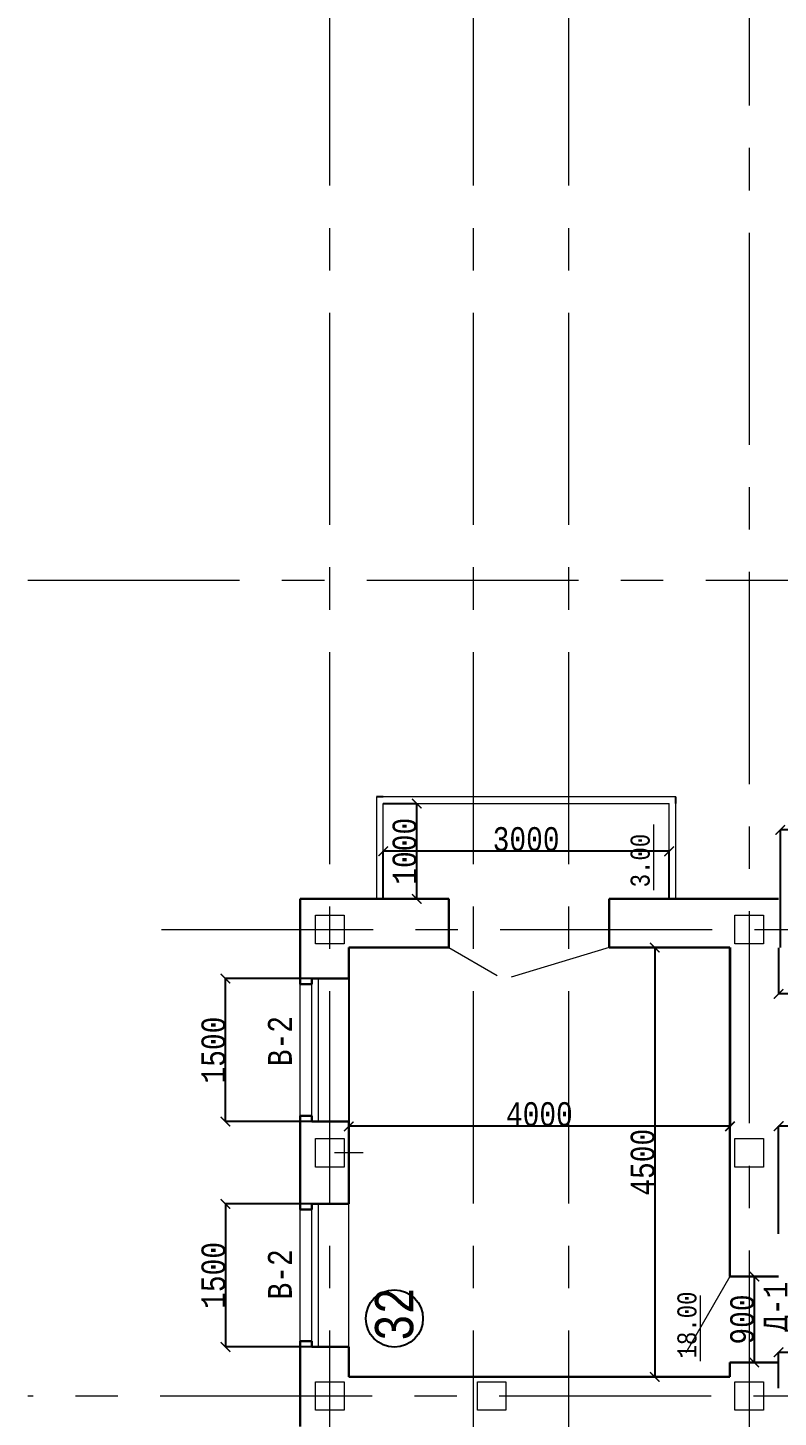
# Model space of a CAD drawing. Header units: millimetres. Extents: x -689206 to 4969298, y -1019800 to 703299.
# Drawn here: x -419859 to -411986, y -425426 to -410862 of the extents above; entities that cross this region are included whole.
import ezdxf

# ---------------------------------------------------------------- set-up
doc = ezdxf.new("R2010")
doc.units = ezdxf.units.MM
doc.linetypes.add('осеваяX2', pattern=[101.6, 63.5, -12.7, 12.7, -12.7])
for name, color, linetype, lineweight in [('б', 231, 'Continuous', 30), ('ОКНА', 250, 'Continuous', 20), ('ПЕРЕГОРОДКИ', 252, 'Continuous', 9), ('РАЗМЕРЫ', 7, 'Continuous', 9), ('стены', 7, 'Continuous', 20)]:
    doc.layers.add(name, color=color, linetype=linetype, lineweight=lineweight)
doc.layers.add('четотам', color=7, linetype='Continuous')
doc.styles.add('Аннотативный', font='isocteur.ttf', dxfattribs={"width": 0.7, "height": 250})
doc.dimstyles.new('Аннотативный', dxfattribs={"dimscale": 0, "dimtxt": 250, "dimasz": 100, "dimexe": 1.25, "dimexo": 0.625, "dimtad": 1, "dimdec": 0, "dimtxsty": 'Аннотативный', "dimblk": 'ARCHTICK', "dimcen": 2.5, "dimadec": 0, "dimazin": 0, "dimtfac": 1, "dimtdec": 0, "dimtmove": 0, "dimatfit": 3, "dimfxl": 1, "dimarcsym": 0})

# ---------------------------------------------------------------- blocks, each defined once
blk = doc.blocks.new('_ArchTick')
at = {"color": 0, "linetype": 'ByBlock', "const_width": 0.15}
blk.add_lwpolyline([(-0.5, -0.5), (0.5, 0.5)], dxfattribs=at)
blk = doc.blocks.new('*D3801')
at = {"layer": 'Defpoints', "color": 0, "lineweight": 30, "transparency": 16777216}
for p in [(-416492, -420504), (-412492, -420504), (-416492, -422377)]:
    blk.add_point(p, dxfattribs=at)
at = {"layer": 'стены', "color": 0, "lineweight": -2, "transparency": 16777216}
for p, q in [((-416492, -420504), (-416492, -422378)), ((-412492, -420504), (-412492, -422378)), ((-412492, -422377), (-416492, -422377))]:
    blk.add_line(p, q, dxfattribs=at)
at = {"layer": 'стены', "color": 0, "lineweight": -2, "transparency": 16777216, "xscale": 100, "yscale": 100, "zscale": 100, "rotation": 180}
blk.add_blockref('_ArchTick', (-416492, -422377), dxfattribs=at)
at = {"layer": 'стены', "color": 0, "lineweight": -2, "transparency": 16777216, "xscale": 100, "yscale": 100, "zscale": 100}
blk.add_blockref('_ArchTick', (-412492, -422377), dxfattribs=at)
at = {"layer": 'стены', "color": 0, "lineweight": 5, "transparency": 16777216, "insert": (-414492, -422251), "char_height": 250, "attachment_point": 5, "style": 'Аннотативный'}
blk.add_mtext('4000', dxfattribs=at)
blk = doc.blocks.new('*D3802')
at = {"layer": 'Defpoints', "color": 0, "lineweight": 30, "transparency": 16777216}
for p in [(-411982, -422375), (-411982, -423504), (-406218, -423504)]:
    blk.add_point(p, dxfattribs=at)
at = {"layer": 'стены', "color": 0, "lineweight": -2, "transparency": 16777216}
for p, q in [((-411982, -423503), (-411982, -422374)), ((-406218, -422375), (-411982, -422375)), ((-406218, -423503), (-406218, -422374))]:
    blk.add_line(p, q, dxfattribs=at)
at = {"layer": 'стены', "color": 0, "lineweight": -2, "transparency": 16777216, "xscale": 100, "yscale": 100, "zscale": 100}
for p, rotation in [((-411982, -422375), 180.0000000000011), ((-406218, -422375), 1.119104808822158e-12)]:
    blk.add_blockref('_ArchTick', p, dxfattribs=dict(at, rotation=rotation))
at = {"layer": 'стены', "color": 0, "lineweight": 5, "transparency": 16777216, "insert": (-409100, -422250), "char_height": 250, "attachment_point": 5, "style": 'Аннотативный'}
blk.add_mtext('5765', dxfattribs=at)
blk = doc.blocks.new('*D3833')
at = {"layer": 'Defpoints', "color": 0, "lineweight": 30, "transparency": 16777216}
for p in [(-412237, -423952), (-412237, -424852), (-412237, -424852)]:
    blk.add_point(p, dxfattribs=at)
at = {"layer": 'стены', "color": 0, "lineweight": -2, "transparency": 16777216}
for p, q in [((-412238, -423952), (-412239, -423952)), ((-412237, -423952), (-412237, -424852)), ((-412238, -424852), (-412239, -424852))]:
    blk.add_line(p, q, dxfattribs=at)
at = {"layer": 'стены', "color": 0, "lineweight": -2, "transparency": 16777216, "xscale": 100, "yscale": 100, "zscale": 100}
for p, rotation in [((-412237, -423952), 90), ((-412237, -424852), 270)]:
    blk.add_blockref('_ArchTick', p, dxfattribs=dict(at, rotation=rotation))
at = {"layer": 'стены', "color": 0, "lineweight": 5, "transparency": 16777216, "insert": (-412363, -424402), "char_height": 250, "attachment_point": 5, "rotation": 90, "style": 'Аннотативный'}
blk.add_mtext('900', dxfattribs=at)
blk = doc.blocks.new('*D3826')
at = {"layer": 'Defpoints', "color": 0, "linetype": 'ByBlock', "lineweight": 30, "transparency": 16777216}
for p in [(-416131, -418994), (-415779, -418994), (-416131, -419994)]:
    blk.add_point(p, dxfattribs=at)
at = {"layer": 'б', "color": 0, "linetype": 'ByBlock', "lineweight": -2, "transparency": 16777216}
for p, q in [((-416131, -418994), (-415778, -418994)), ((-415779, -419994), (-415779, -418994)), ((-416131, -419994), (-415778, -419994))]:
    blk.add_line(p, q, dxfattribs=at)
at = {"layer": 'б', "color": 0, "linetype": 'ByBlock', "lineweight": -2, "transparency": 16777216, "xscale": 100, "yscale": 100, "zscale": 100}
for p, rotation in [((-415779, -418994), 90), ((-415779, -419994), 270)]:
    blk.add_blockref('_ArchTick', p, dxfattribs=dict(at, rotation=rotation))
at = {"layer": 'б', "color": 0, "linetype": 'ByBlock', "lineweight": 25, "transparency": 16777216, "insert": (-415905, -419494), "char_height": 250, "attachment_point": 5, "rotation": 90, "style": 'Аннотативный'}
blk.add_mtext('1000', dxfattribs=at)
blk = doc.blocks.new('*D3827')
at = {"layer": 'Defpoints', "color": 0, "linetype": 'ByBlock', "lineweight": 30, "transparency": 16777216}
for p in [(-416131, -419494), (-416131, -419994), (-413131, -419994)]:
    blk.add_point(p, dxfattribs=at)
at = {"layer": 'б', "color": 0, "linetype": 'ByBlock', "lineweight": -2, "transparency": 16777216}
for p, q in [((-416131, -419993), (-416131, -419493)), ((-413131, -419494), (-416131, -419494)), ((-413131, -419993), (-413131, -419493))]:
    blk.add_line(p, q, dxfattribs=at)
at = {"layer": 'б', "color": 0, "linetype": 'ByBlock', "lineweight": -2, "transparency": 16777216, "xscale": 100, "yscale": 100, "zscale": 100, "rotation": 180}
blk.add_blockref('_ArchTick', (-416131, -419494), dxfattribs=at)
at = {"layer": 'б', "color": 0, "linetype": 'ByBlock', "lineweight": -2, "transparency": 16777216, "xscale": 100, "yscale": 100, "zscale": 100}
blk.add_blockref('_ArchTick', (-413131, -419494), dxfattribs=at)
at = {"layer": 'б', "color": 0, "linetype": 'ByBlock', "lineweight": 5, "transparency": 16777216, "insert": (-414631, -419368), "char_height": 250, "attachment_point": 5, "style": 'Аннотативный'}
blk.add_mtext('3000', dxfattribs=at)
blk = doc.blocks.new('*D3889')
at = {"layer": 'Defpoints', "color": 0, "linetype": 'ByBlock', "lineweight": 30, "transparency": 16777216}
for p in [(-416492, -423190), (-417785, -424690), (-416492, -424690)]:
    blk.add_point(p, dxfattribs=at)
at = {"layer": 'ПЕРЕГОРОДКИ', "color": 0, "linetype": 'ByBlock', "lineweight": -2, "transparency": 16777216}
for p, q in [((-416493, -423190), (-417786, -423190)), ((-417785, -423190), (-417785, -424690)), ((-416493, -424690), (-417786, -424690))]:
    blk.add_line(p, q, dxfattribs=at)
at = {"layer": 'ПЕРЕГОРОДКИ', "color": 0, "linetype": 'ByBlock', "lineweight": -2, "transparency": 16777216, "xscale": 100, "yscale": 100, "zscale": 100}
for p, rotation in [((-417785, -423190), 90), ((-417785, -424690), 270)]:
    blk.add_blockref('_ArchTick', p, dxfattribs=dict(at, rotation=rotation))
at = {"layer": 'ПЕРЕГОРОДКИ', "color": 0, "linetype": 'ByBlock', "lineweight": 5, "transparency": 16777216, "insert": (-417910, -423940), "char_height": 250, "attachment_point": 5, "rotation": 90, "style": 'Аннотативный'}
blk.add_mtext('1500', dxfattribs=at)
blk = doc.blocks.new('*D3890')
at = {"layer": 'Defpoints', "color": 0, "linetype": 'ByBlock', "lineweight": 30, "transparency": 16777216}
for p in [(-417785, -420828), (-416490, -420828), (-416492, -422328)]:
    blk.add_point(p, dxfattribs=at)
at = {"layer": 'ПЕРЕГОРОДКИ', "color": 0, "linetype": 'ByBlock', "lineweight": -2, "transparency": 16777216}
for p, q in [((-416491, -420828), (-417786, -420828)), ((-417785, -422328), (-417785, -420828)), ((-416493, -422328), (-417786, -422328))]:
    blk.add_line(p, q, dxfattribs=at)
at = {"layer": 'ПЕРЕГОРОДКИ', "color": 0, "linetype": 'ByBlock', "lineweight": -2, "transparency": 16777216, "xscale": 100, "yscale": 100, "zscale": 100}
for p, rotation in [((-417785, -420828), 90), ((-417785, -422328), 270)]:
    blk.add_blockref('_ArchTick', p, dxfattribs=dict(at, rotation=rotation))
at = {"layer": 'ПЕРЕГОРОДКИ', "color": 0, "linetype": 'ByBlock', "lineweight": 5, "transparency": 16777216, "insert": (-417910, -421578), "char_height": 250, "attachment_point": 5, "rotation": 90, "style": 'Аннотативный'}
blk.add_mtext('1500', dxfattribs=at)
blk = doc.blocks.new('*D3891')
at = {"layer": 'Defpoints', "color": 0, "linetype": 'ByBlock', "lineweight": 30, "transparency": 16777216}
for p in [(-411964, -419270), (-411964, -420504), (-409864, -420504)]:
    blk.add_point(p, dxfattribs=at)
at = {"layer": 'ПЕРЕГОРОДКИ', "color": 0, "linetype": 'ByBlock', "lineweight": -2, "transparency": 16777216}
for p, q in [((-411964, -420503), (-411964, -419269)), ((-409864, -419270), (-411964, -419270)), ((-409864, -420503), (-409864, -419269))]:
    blk.add_line(p, q, dxfattribs=at)
at = {"layer": 'ПЕРЕГОРОДКИ', "color": 0, "linetype": 'ByBlock', "lineweight": -2, "transparency": 16777216, "xscale": 100, "yscale": 100, "zscale": 100, "rotation": 180}
blk.add_blockref('_ArchTick', (-411964, -419270), dxfattribs=at)
at = {"layer": 'ПЕРЕГОРОДКИ', "color": 0, "linetype": 'ByBlock', "lineweight": -2, "transparency": 16777216, "xscale": 100, "yscale": 100, "zscale": 100}
blk.add_blockref('_ArchTick', (-409864, -419270), dxfattribs=at)
at = {"layer": 'ПЕРЕГОРОДКИ', "color": 0, "linetype": 'ByBlock', "lineweight": 5, "transparency": 16777216, "insert": (-410914, -419144), "char_height": 250, "attachment_point": 5, "style": 'Аннотативный'}
blk.add_mtext('2100', dxfattribs=at)
blk = doc.blocks.new('*D3922')
at = {"layer": 'Defpoints', "color": 0, "linetype": 'ByBlock', "lineweight": 30, "transparency": 16777216}
for p in [(-412492, -420504), (-413282, -425004), (-412492, -425004)]:
    blk.add_point(p, dxfattribs=at)
at = {"layer": 'РАЗМЕРЫ', "color": 0, "linetype": 'ByBlock', "lineweight": -2, "transparency": 16777216}
for p, q in [((-412493, -420504), (-413283, -420504)), ((-413282, -420504), (-413282, -425004)), ((-412493, -425004), (-413283, -425004))]:
    blk.add_line(p, q, dxfattribs=at)
at = {"layer": 'РАЗМЕРЫ', "color": 0, "linetype": 'ByBlock', "lineweight": -2, "transparency": 16777216, "xscale": 100, "yscale": 100, "zscale": 100}
for p, rotation in [((-413282, -420504), 90), ((-413282, -425004), 270)]:
    blk.add_blockref('_ArchTick', p, dxfattribs=dict(at, rotation=rotation))
at = {"layer": 'РАЗМЕРЫ', "color": 0, "linetype": 'ByBlock', "lineweight": 5, "transparency": 16777216, "insert": (-413407, -422754), "char_height": 250, "attachment_point": 5, "rotation": 90, "style": 'Аннотативный'}
blk.add_mtext('4500', dxfattribs=at)
blk = doc.blocks.new('*D3968')
at = {"layer": 'Defpoints', "color": 0, "linetype": 'ByBlock', "lineweight": 30, "transparency": 16777216}
for p in [(-411982, -420504), (-409734, -420504), (-411982, -420989)]:
    blk.add_point(p, dxfattribs=at)
at = {"layer": 'РАЗМЕРЫ', "color": 0, "linetype": 'ByBlock', "lineweight": -2, "transparency": 16777216}
for p, q in [((-411982, -420505), (-411982, -420990)), ((-409734, -420505), (-409734, -420990)), ((-409734, -420989), (-411982, -420989))]:
    blk.add_line(p, q, dxfattribs=at)
at = {"layer": 'РАЗМЕРЫ', "color": 0, "linetype": 'ByBlock', "lineweight": -2, "transparency": 16777216, "xscale": 100, "yscale": 100, "zscale": 100, "rotation": 180}
blk.add_blockref('_ArchTick', (-411982, -420989), dxfattribs=at)
at = {"layer": 'РАЗМЕРЫ', "color": 0, "linetype": 'ByBlock', "lineweight": -2, "transparency": 16777216, "xscale": 100, "yscale": 100, "zscale": 100}
blk.add_blockref('_ArchTick', (-409734, -420989), dxfattribs=at)
at = {"layer": 'РАЗМЕРЫ', "color": 0, "linetype": 'ByBlock', "lineweight": 5, "transparency": 16777216, "insert": (-410858, -420863), "char_height": 250, "attachment_point": 5, "style": 'Аннотативный'}
blk.add_mtext('2250', dxfattribs=at)
blk = doc.blocks.new('*D3971')
at = {"layer": 'Defpoints', "color": 0, "linetype": 'ByBlock', "lineweight": 30, "transparency": 16777216}
for p in [(-407653, -424746), (-411982, -425124), (-407653, -425161)]:
    blk.add_point(p, dxfattribs=at)
at = {"layer": 'РАЗМЕРЫ', "color": 0, "linetype": 'ByBlock', "lineweight": -2, "transparency": 16777216}
for p, q in [((-411982, -425123), (-411982, -424745)), ((-411982, -424746), (-407653, -424746)), ((-407653, -425161), (-407653, -424745))]:
    blk.add_line(p, q, dxfattribs=at)
at = {"layer": 'РАЗМЕРЫ', "color": 0, "linetype": 'ByBlock', "lineweight": -2, "transparency": 16777216, "xscale": 100, "yscale": 100, "zscale": 100, "rotation": 180}
blk.add_blockref('_ArchTick', (-411982, -424746), dxfattribs=at)
at = {"layer": 'РАЗМЕРЫ', "color": 0, "linetype": 'ByBlock', "lineweight": -2, "transparency": 16777216, "xscale": 100, "yscale": 100, "zscale": 100}
blk.add_blockref('_ArchTick', (-407653, -424746), dxfattribs=at)
at = {"layer": 'РАЗМЕРЫ', "color": 0, "linetype": 'ByBlock', "lineweight": 5, "transparency": 16777216, "insert": (-409818, -424620), "char_height": 250, "attachment_point": 5, "style": 'Аннотативный'}
blk.add_mtext('4330', dxfattribs=at)

msp = doc.modelspace()

# ---------------------------------------------------------------- linework, layer by layer
at = {"layer": 'б', "color": 18, "linetype": 'ByBlock', "lineweight": 25, "true_color": 0x000000}
for p, q in [((-416131.4, -418923.8), (-416201.4, -418923.8)), ((-413061.4, -418993.8), (-413061.4, -418923.8))]:
    msp.add_line(p, q, dxfattribs=at)
at = {"layer": 'б', "color": 18, "linetype": 'ByBlock', "lineweight": 9, "true_color": 0x000000}
for p, q in [((-416201.4, -418923.8), (-416201.4, -419993.8)), ((-413061.4, -418923.8), (-416131.4, -418923.8)), ((-416131.4, -419993.8), (-416131.4, -418993.8)), ((-416131.4, -418993.8), (-413131.4, -418993.8)), ((-413131.4, -419993.8), (-413131.4, -418993.8)), ((-413061.4, -419993.8), (-413061.4, -418993.8)), ((-415441.3, -420503.8), (-414934.1, -420796.6)), ((-413761.3, -420503.8), (-414787.7, -420813.4))]:
    msp.add_line(p, q, dxfattribs=at)
at = {"layer": 'б', "color": 18, "linetype": 'ByBlock', "lineweight": 30, "true_color": 0x000000}
for p, q in [((-415441.3, -420503.8), (-415441.3, -419993.8)), ((-413761.3, -420503.8), (-413761.3, -419993.8))]:
    msp.add_line(p, q, dxfattribs=at)
at = {"layer": 'ОКНА', "lineweight": 5}
for p, q in [((-416880.4, -422267.8), (-416880.4, -420887.8)), ((-416810.4, -422327.8), (-416810.4, -420827.8)), ((-416810.4, -424689.9), (-416810.4, -423189.9)), ((-416880.4, -424629.9), (-416880.4, -423249.9))]:
    msp.add_line(p, q, dxfattribs=at)
at = {"layer": 'РАЗМЕРЫ', "linetype": 'осеваяX2', "lineweight": 5, "ltscale": 35}
for p, q in [((-416691.8, -465856.6), (-416690.7, -398653.9)), ((-412292.4, -398786.6), (-412292.4, -465856.6)), ((-370018.1, -425203.9), (-419859.4, -425203.9))]:
    msp.add_line(p, q, dxfattribs=at)
at = {"layer": 'РАЗМЕРЫ'}
for p, q in [((-413291.9, -419901.5), (-413291.9, -419212.2)), ((-416492.4, -422327.8), (-416492.4, -420827.8)), ((-416492.4, -424689.9), (-416492.4, -423189.9)), ((-412801.3, -424839.6), (-412801.3, -424150.3))]:
    msp.add_line(p, q, dxfattribs=at)
at = {"layer": 'РАЗМЕРЫ', "lineweight": 30}
for p, q in [((-416880.4, -420887.8), (-417000.4, -420887.8)), ((-416880.4, -420827.8), (-416880.4, -420887.8)), ((-416880.4, -422267.8), (-417000.4, -422267.8)), ((-417000.4, -422267.8), (-416880.4, -422267.8)), ((-416880.4, -422327.8), (-416880.4, -422267.8)), ((-416880.4, -423189.9), (-416880.4, -423249.9)), ((-416880.4, -423249.9), (-417000.4, -423249.9)), ((-416880.4, -424629.9), (-417000.4, -424629.9)), ((-417000.4, -424629.9), (-416880.4, -424629.9)), ((-416880.4, -424689.9), (-416880.4, -424629.9))]:
    msp.add_line(p, q, dxfattribs=at)
at = {"layer": 'РАЗМЕРЫ', "lineweight": 5}
for p, q in [((-417000.4, -422267.8), (-417000.4, -420887.8)), ((-417000.4, -424629.9), (-417000.4, -423249.9))]:
    msp.add_line(p, q, dxfattribs=at)
at = {"layer": 'стены', "linetype": 'осеваяX2', "lineweight": 5, "ltscale": 35}
for p, q in [((-415182.4, -465856.6), (-415182.4, -398653.9)), ((-414182.4, -465856.6), (-414182.4, -398653.9)), ((-419859.4, -416653.9), (-370018.1, -416653.9)), ((-418457.8, -420313.8), (-370018.1, -420313.8))]:
    msp.add_line(p, q, dxfattribs=at)
at = {"layer": 'стены', "lineweight": 30}
for p, q in [((-417000.4, -419993.8), (-417000.4, -420887.8)), ((-415441.3, -419993.8), (-417000.4, -419993.8)), ((-411982.4, -419993.8), (-413761.3, -419993.8)), ((-416492.4, -420827.8), (-416492.4, -420503.8)), ((-416492.4, -420503.8), (-415441.3, -420503.8)), ((-413761.3, -420503.8), (-412492.4, -420503.8)), ((-412492.4, -423951.8), (-412492.4, -420503.8)), ((-412492.4, -420503.8), (-412492.4, -423951.8)), ((-416492.4, -420827.8), (-416880.4, -420827.8)), ((-417000.4, -422267.8), (-417000.4, -423249.9)), ((-416492.4, -422327.8), (-416880.4, -422327.8)), ((-416492.4, -423189.9), (-416492.4, -422327.8)), ((-416492.4, -423189.9), (-416880.4, -423189.9)), ((-412492.4, -423951.8), (-411982.4, -423951.8)), ((-417000.4, -424629.9), (-417000.4, -425521.9)), ((-416492.4, -424689.9), (-416880.4, -424689.9)), ((-416492.4, -425003.9), (-416492.4, -424689.9)), ((-412492.4, -425003.9), (-412492.4, -424851.9)), ((-412492.4, -424851.9), (-411982.4, -424851.9)), ((-416492.4, -425003.9), (-412492.4, -425003.9))]:
    msp.add_line(p, q, dxfattribs=at)
at = {"layer": 'стены'}
for p, q in [((-416490.4, -420503.8), (-416490.4, -420827.8)), ((-416490.4, -422803.9), (-416490.4, -422503.9)), ((-416340.4, -422653.9), (-416640.4, -422653.9)), ((-412492.4, -425003.9), (-412492.4, -424851.9))]:
    msp.add_line(p, q, dxfattribs=at)
at = {"layer": 'стены', "color": 1, "linetype": 'осеваяX2', "lineweight": 15, "ltscale": 10}
msp.add_line((-416490.4, -422803.9), (-416490.4, -422503.9), dxfattribs=at)
at = {"layer": 'стены', "lineweight": 9}
msp.add_line((-412492.4, -423951.8), (-412954.7, -424752.5), dxfattribs=at)
at = {"layer": 'стены', "lineweight": 20}
for points in [[(-416841.1, -420463.8), (-416841.1, -420163.8), (-416541.1, -420163.8), (-416541.1, -420463.8)], [(-412442.4, -420463.8), (-412442.4, -420163.8), (-412142.4, -420163.8), (-412142.4, -420463.8)], [(-416841.1, -422803.9), (-416841.1, -422503.9), (-416541.1, -422503.9), (-416541.1, -422803.9)], [(-412442.4, -422803.9), (-412442.4, -422503.9), (-412142.4, -422503.9), (-412142.4, -422803.9)], [(-416841.2, -425353.9), (-416841.2, -425053.9), (-416541.2, -425053.9), (-416541.2, -425353.9)], [(-415142.4, -425353.9), (-415142.4, -425053.9), (-414842.4, -425053.9), (-414842.4, -425353.9)], [(-412442.4, -425353.9), (-412442.4, -425053.9), (-412142.4, -425053.9), (-412142.4, -425353.9)]]:
    msp.add_lwpolyline(points, close=True, dxfattribs=at)
at = {"layer": 'четотам'}
msp.add_circle((-416013.3, -424391.9), 300, dxfattribs=at)

# ---------------------------------------------------------------- texts
at = {"layer": 'РАЗМЕРЫ', "char_height": 200, "width": 656.117, "attachment_point": 1, "rotation": 90, "style": 'Аннотативный'}
for s, insert in [('3.00', (-413534.7, -419872.2)), ('18.00', (-413044.2, -424810.3))]:
    msp.add_mtext(s, dxfattribs=dict(at, insert=insert))
at = {"layer": 'РАЗМЕРЫ', "lineweight": 20, "ltscale": 150, "attachment_point": 1, "rotation": 90, "style": 'Аннотативный'}
for s, insert, char_height, width in [('В-2', (-417339, -421747.1), 250, 922.913), ('В-2', (-417339, -424192.1), 250, 922.913), ('32', (-416216.3, -424629.2), 401.1, 1460), ('Д-1', (-412139.9, -424531.9), 250, 922.913)]:
    msp.add_mtext(s, dxfattribs=dict(at, insert=insert, char_height=char_height, width=width))

# ---------------------------------------------------------------- dimensions: what is measured, and where the dimension line sits
at = {"layer": 'б', "color": 18, "linetype": 'ByBlock', "lineweight": 25, "true_color": 0x000000}
dim = msp.add_aligned_dim(p1=(-416131.4, -419993.8), p2=(-416131.4, -418993.8), distance=-352.3, dimstyle='Аннотативный', dxfattribs=at)
dim.commit()
dim.dimension.update_dxf_attribs({"geometry": '*D3826', "text_midpoint": (-415904.8, -419493.8)})
at = {"layer": 'б', "color": 18, "linetype": 'ByBlock', "lineweight": 5, "true_color": 0x000000}
dim = msp.add_aligned_dim(p1=(-413131.4, -419993.8), p2=(-416131.4, -419993.8), distance=-500, dimstyle='Аннотативный', dxfattribs=at)
dim.commit()
dim.dimension.update_dxf_attribs({"geometry": '*D3827', "text_midpoint": (-414631.4, -419368.2)})
at = {"layer": 'ПЕРЕГОРОДКИ', "color": 18, "linetype": 'ByBlock', "lineweight": 5, "true_color": 0x000000}
for base, p1, p2, angle, picture, middle in [((-411964.3, -419270), (-409864.3, -420503.8), (-411964.3, -420503.8), 180, '*D3891', (-410914.3, -419144.3)), ((-417784.6, -420827.8), (-416492.4, -422327.8), (-416490.4, -420827.8), 90, '*D3890', (-417910.2, -421577.8)), ((-417784.6, -424689.9), (-416492.4, -423189.9), (-416492.4, -424689.9), 90, '*D3889', (-417910.2, -423939.9))]:
    dim = msp.add_linear_dim(base=base, p1=p1, p2=p2, angle=angle, dimstyle='Аннотативный', dxfattribs=at)
    dim.commit()
    dim.dimension.update_dxf_attribs({"geometry": picture, "text_midpoint": middle})
at = {"layer": 'РАЗМЕРЫ', "linetype": 'ByBlock', "lineweight": 5}
dim = msp.add_linear_dim(base=(-413281.7, -425003.9), p1=(-412492.4, -420503.8), p2=(-412492.4, -425003.9), angle=90, dimstyle='Аннотативный', dxfattribs=at)
dim.commit()
dim.dimension.update_dxf_attribs({"geometry": '*D3922', "text_midpoint": (-413407.3, -422753.8)})
for base, p1, p2, text, picture, middle in [((-411982.4, -420988.6), (-409733.7, -420504.1), (-411982.4, -420504.1), '2250', '*D3968', (-410858, -420863)), ((-407653, -424746.1), (-411982.4, -425123.9), (-407653, -425161.1), '4330', '*D3971', (-409817.7, -424620.5))]:
    dim = msp.add_linear_dim(base=base, p1=p1, p2=p2, angle=180, text=text, dimstyle='Аннотативный', dxfattribs=at)
    dim.commit()
    dim.dimension.update_dxf_attribs({"geometry": picture, "text_midpoint": middle})
at = {"layer": 'стены', "lineweight": 5}
for p1, p2, distance, picture, middle in [((-412492.4, -420503.8), (-416492.4, -420503.8), 1873, '*D3801', (-414492.4, -422251.1)), ((-406217.5, -423503.8), (-411982.4, -423503.8), -1128.5, '*D3802', (-409100, -422249.6)), ((-412237.4, -423951.8), (-412237.4, -424851.9), 0, '*D3833', (-412363, -424401.8))]:
    dim = msp.add_aligned_dim(p1=p1, p2=p2, distance=distance, dimstyle='Аннотативный', dxfattribs=at)
    dim.commit()
    dim.dimension.update_dxf_attribs({"geometry": picture, "text_midpoint": middle})

doc.saveas('drawing.dxf')
